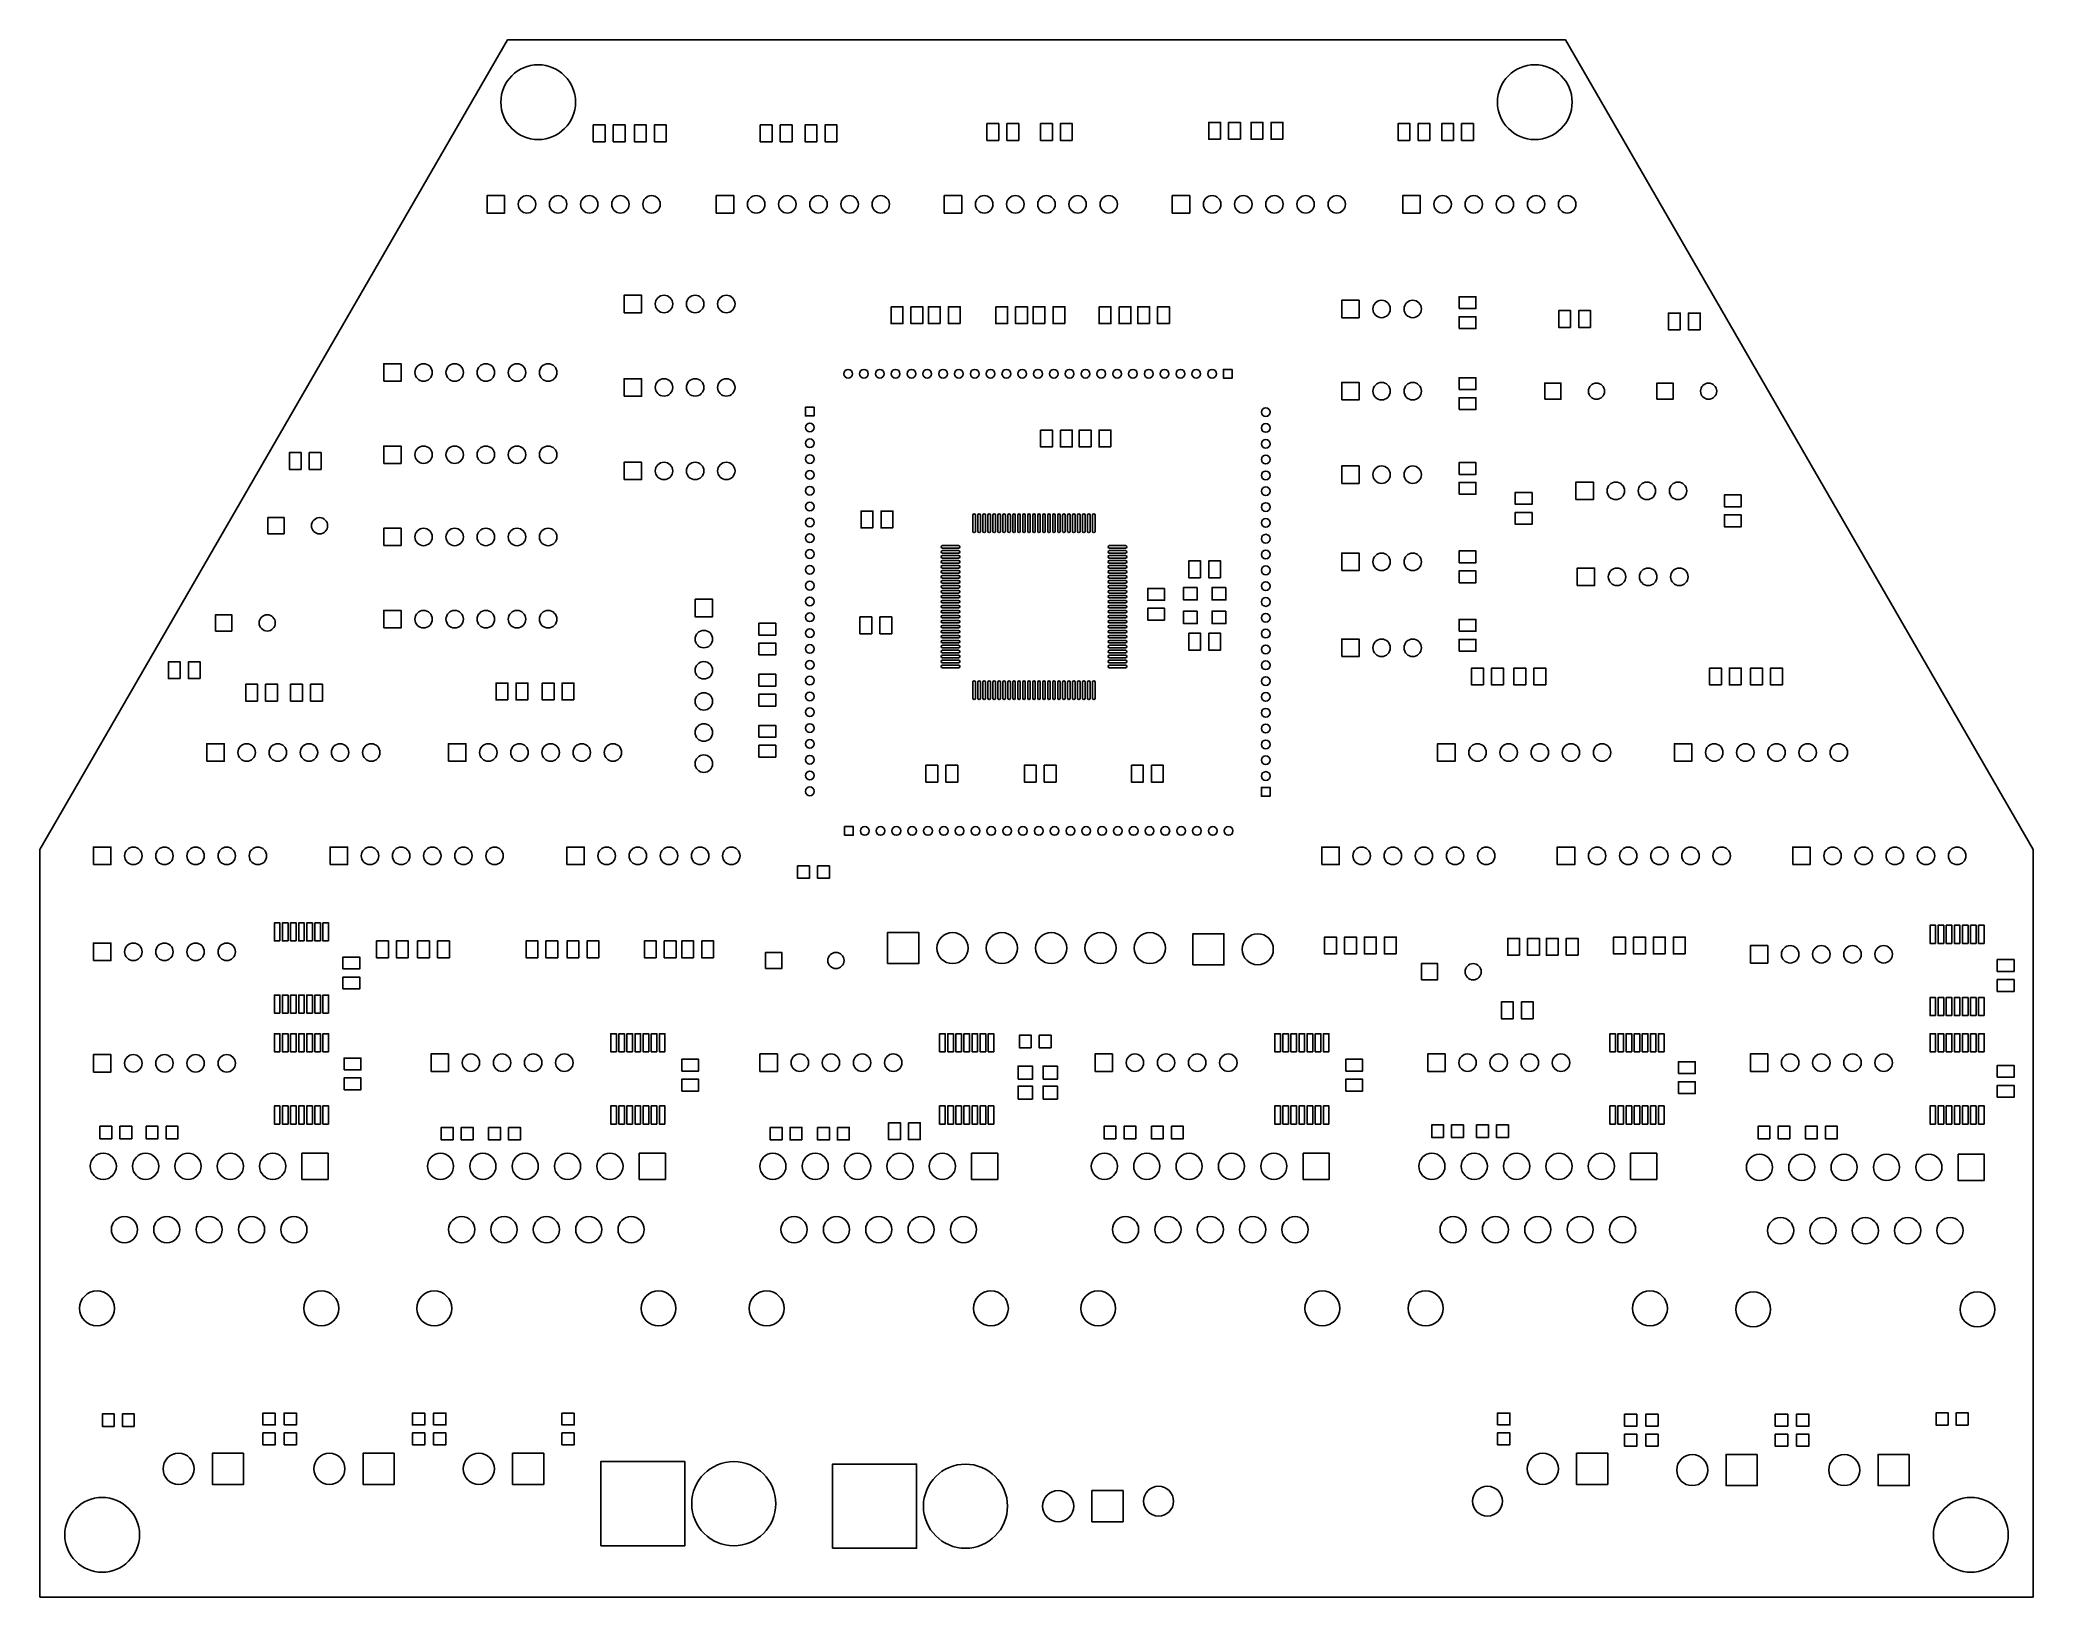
# Model space of a CAD drawing. Extents: x 0 to 160, y 0 to 125.
import ezdxf

# ---------------------------------------------------------------- set-up
doc = ezdxf.new("R2010")
doc.units = 0
doc.layers.add('OUTLINE', color=1, linetype='CONTINUOUS')
doc.layers.add('TOP', color=2, linetype='CONTINUOUS')

msp = doc.modelspace()

# ---------------------------------------------------------------- linework, layer by layer
at = {"layer": 'OUTLINE'}
msp.add_lwpolyline([(0, 0), (160, 0), (160, 60), (122.47, 125), (37.53, 125), (0, 60)], close=True, dxfattribs=at)
at = {"layer": 'TOP'}
for points in [[(45.375, 116.825), (44.425, 116.825), (44.425, 118.175), (45.375, 118.175)], [(46.975, 116.825), (46.025, 116.825), (46.025, 118.175), (46.975, 118.175)], [(48.675, 116.825), (47.725, 116.825), (47.725, 118.175), (48.675, 118.175)], [(50.275, 116.825), (49.325, 116.825), (49.325, 118.175), (50.275, 118.175)], [(58.775, 116.825), (57.825, 116.825), (57.825, 118.175), (58.775, 118.175)], [(60.375, 116.825), (59.425, 116.825), (59.425, 118.175), (60.375, 118.175)], [(62.375, 116.825), (61.425, 116.825), (61.425, 118.175), (62.375, 118.175)], [(63.975, 116.825), (63.025, 116.825), (63.025, 118.175), (63.975, 118.175)], [(76.975, 116.925), (76.025, 116.925), (76.025, 118.275), (76.975, 118.275)], [(78.575, 116.925), (77.625, 116.925), (77.625, 118.275), (78.575, 118.275)], [(81.275, 116.925), (80.325, 116.925), (80.325, 118.275), (81.275, 118.275)], [(82.875, 116.925), (81.925, 116.925), (81.925, 118.275), (82.875, 118.275)], [(94.775, 117.025), (93.825, 117.025), (93.825, 118.375), (94.775, 118.375)], [(96.375, 117.025), (95.425, 117.025), (95.425, 118.375), (96.375, 118.375)], [(98.175, 117.025), (97.225, 117.025), (97.225, 118.375), (98.175, 118.375)], [(99.775, 117.025), (98.825, 117.025), (98.825, 118.375), (99.775, 118.375)], [(109.975, 116.925), (109.025, 116.925), (109.025, 118.275), (109.975, 118.275)], [(111.575, 116.925), (110.625, 116.925), (110.625, 118.275), (111.575, 118.275)], [(113.475, 116.925), (112.525, 116.925), (112.525, 118.275), (113.475, 118.275)], [(115.075, 116.925), (114.125, 116.925), (114.125, 118.275), (115.075, 118.275)], [(35.9, 111.1), (35.9, 112.5), (37.3, 112.5), (37.3, 111.1)], [(54.3, 111.1), (54.3, 112.5), (55.7, 112.5), (55.7, 111.1)], [(72.6, 111.1), (72.6, 112.5), (74, 112.5), (74, 111.1)], [(90.9, 111.1), (90.9, 112.5), (92.3, 112.5), (92.3, 111.1)], [(109.4, 111.1), (109.4, 112.5), (110.8, 112.5), (110.8, 111.1)], [(46.9, 103.1), (46.9, 104.5), (48.3, 104.5), (48.3, 103.1)], [(104.5, 102.7), (104.5, 104.1), (105.9, 104.1), (105.9, 102.7)], [(113.925, 103.425), (113.925, 104.375), (115.275, 104.375), (115.275, 103.425)], [(68.325, 103.575), (69.275, 103.575), (69.275, 102.225), (68.325, 102.225)], [(69.925, 103.575), (70.875, 103.575), (70.875, 102.225), (69.925, 102.225)], [(72.275, 102.225), (71.325, 102.225), (71.325, 103.575), (72.275, 103.575)], [(73.875, 102.225), (72.925, 102.225), (72.925, 103.575), (73.875, 103.575)], [(76.725, 103.575), (77.675, 103.575), (77.675, 102.225), (76.725, 102.225)], [(78.325, 103.575), (79.275, 103.575), (79.275, 102.225), (78.325, 102.225)], [(80.675, 102.225), (79.725, 102.225), (79.725, 103.575), (80.675, 103.575)], [(82.275, 102.225), (81.325, 102.225), (81.325, 103.575), (82.275, 103.575)], [(85.025, 103.575), (85.975, 103.575), (85.975, 102.225), (85.025, 102.225)], [(86.625, 103.575), (87.575, 103.575), (87.575, 102.225), (86.625, 102.225)], [(89.075, 102.225), (88.125, 102.225), (88.125, 103.575), (89.075, 103.575)], [(90.675, 102.225), (89.725, 102.225), (89.725, 103.575), (90.675, 103.575)], [(113.925, 101.825), (113.925, 102.775), (115.275, 102.775), (115.275, 101.825)], [(122.875, 101.925), (121.925, 101.925), (121.925, 103.275), (122.875, 103.275)], [(124.475, 101.925), (123.525, 101.925), (123.525, 103.275), (124.475, 103.275)], [(131.675, 101.725), (130.725, 101.725), (130.725, 103.075), (131.675, 103.075)], [(133.275, 101.725), (132.325, 101.725), (132.325, 103.075), (133.275, 103.075)], [(27.6, 97.6), (27.6, 99), (29, 99), (29, 97.6)], [(46.9, 96.4), (46.9, 97.8), (48.3, 97.8), (48.3, 96.4)], [(95.71, 98.55), (95.71, 97.85), (95.01, 97.85), (95.01, 98.55)], [(113.925, 96.925), (113.925, 97.875), (115.275, 97.875), (115.275, 96.925)], [(104.5, 96.1), (104.5, 97.5), (105.9, 97.5), (105.9, 96.1)], [(113.925, 95.325), (113.925, 96.275), (115.275, 96.275), (115.275, 95.325)], [(120.8, 96.15), (120.8, 97.45), (122.1, 97.45), (122.1, 96.15)], [(129.8, 96.15), (129.8, 97.45), (131.1, 97.45), (131.1, 96.15)], [(61.45, 95.51), (62.15, 95.51), (62.15, 94.81), (61.45, 94.81)], [(80.325, 93.675), (81.275, 93.675), (81.275, 92.325), (80.325, 92.325)], [(81.925, 93.675), (82.875, 93.675), (82.875, 92.325), (81.925, 92.325)], [(84.375, 92.325), (83.425, 92.325), (83.425, 93.675), (84.375, 93.675)], [(85.975, 92.325), (85.025, 92.325), (85.025, 93.675), (85.975, 93.675)], [(20.975, 90.525), (20.025, 90.525), (20.025, 91.875), (20.975, 91.875)], [(22.575, 90.525), (21.625, 90.525), (21.625, 91.875), (22.575, 91.875)], [(27.6, 91), (27.6, 92.4), (29, 92.4), (29, 91)], [(46.9, 89.7), (46.9, 91.1), (48.3, 91.1), (48.3, 89.7)], [(104.5, 89.4), (104.5, 90.8), (105.9, 90.8), (105.9, 89.4)], [(113.925, 90.125), (113.925, 91.075), (115.275, 91.075), (115.275, 90.125)], [(113.925, 88.525), (113.925, 89.475), (115.275, 89.475), (115.275, 88.525)], [(119.775, 88.675), (119.775, 87.725), (118.425, 87.725), (118.425, 88.675)], [(123.3, 88.1), (123.3, 89.5), (124.7, 89.5), (124.7, 88.1)], [(136.575, 88.475), (136.575, 87.525), (135.225, 87.525), (135.225, 88.475)], [(18.3, 85.35), (18.3, 86.65), (19.6, 86.65), (19.6, 85.35)], [(66.875, 85.825), (65.925, 85.825), (65.925, 87.175), (66.875, 87.175)], [(68.475, 85.825), (67.525, 85.825), (67.525, 87.175), (68.475, 87.175)], [(119.775, 87.075), (119.775, 86.125), (118.425, 86.125), (118.425, 87.075)], [(136.575, 86.875), (136.575, 85.925), (135.225, 85.925), (135.225, 86.875)], [(27.6, 84.4), (27.6, 85.8), (29, 85.8), (29, 84.4)], [(104.5, 82.4), (104.5, 83.8), (105.9, 83.8), (105.9, 82.4)], [(113.925, 83.025), (113.925, 83.975), (115.275, 83.975), (115.275, 83.025)], [(93.175, 81.825), (92.225, 81.825), (92.225, 83.175), (93.175, 83.175)], [(94.775, 81.825), (93.825, 81.825), (93.825, 83.175), (94.775, 83.175)], [(113.925, 81.425), (113.925, 82.375), (115.275, 82.375), (115.275, 81.425)], [(123.4, 81.2), (123.4, 82.6), (124.8, 82.6), (124.8, 81.2)], [(52.6, 80.1), (54, 80.1), (54, 78.7), (52.6, 78.7)], [(90.275, 80.975), (90.275, 80.025), (88.925, 80.025), (88.925, 80.975)], [(92.9, 81.05), (92.9, 80.05), (91.8, 80.05), (91.8, 81.05)], [(95.2, 81.05), (95.2, 80.05), (94.1, 80.05), (94.1, 81.05)], [(14.1, 77.55), (14.1, 78.85), (15.4, 78.85), (15.4, 77.55)], [(27.6, 77.8), (27.6, 79.2), (29, 79.2), (29, 77.8)], [(66.775, 77.325), (65.825, 77.325), (65.825, 78.675), (66.775, 78.675)], [(68.375, 77.325), (67.425, 77.325), (67.425, 78.675), (68.375, 78.675)], [(90.275, 79.375), (90.275, 78.425), (88.925, 78.425), (88.925, 79.375)], [(92.9, 79.15), (92.9, 78.15), (91.8, 78.15), (91.8, 79.15)], [(95.2, 79.15), (95.2, 78.15), (94.1, 78.15), (94.1, 79.15)], [(113.925, 77.525), (113.925, 78.475), (115.275, 78.475), (115.275, 77.525)], [(57.725, 77.225), (57.725, 78.175), (59.075, 78.175), (59.075, 77.225)], [(92.225, 77.375), (93.175, 77.375), (93.175, 76.025), (92.225, 76.025)], [(93.825, 77.375), (94.775, 77.375), (94.775, 76.025), (93.825, 76.025)], [(104.5, 75.5), (104.5, 76.9), (105.9, 76.9), (105.9, 75.5)], [(113.925, 75.925), (113.925, 76.875), (115.275, 76.875), (115.275, 75.925)], [(57.725, 75.625), (57.725, 76.575), (59.075, 76.575), (59.075, 75.625)], [(11.275, 73.725), (10.325, 73.725), (10.325, 75.075), (11.275, 75.075)], [(12.875, 73.725), (11.925, 73.725), (11.925, 75.075), (12.875, 75.075)], [(59.075, 74.075), (59.075, 73.125), (57.725, 73.125), (57.725, 74.075)], [(115.875, 73.225), (114.925, 73.225), (114.925, 74.575), (115.875, 74.575)], [(117.475, 73.225), (116.525, 73.225), (116.525, 74.575), (117.475, 74.575)], [(119.275, 73.225), (118.325, 73.225), (118.325, 74.575), (119.275, 74.575)], [(120.875, 73.225), (119.925, 73.225), (119.925, 74.575), (120.875, 74.575)], [(134.975, 73.225), (134.025, 73.225), (134.025, 74.575), (134.975, 74.575)], [(136.575, 73.225), (135.625, 73.225), (135.625, 74.575), (136.575, 74.575)], [(138.275, 73.225), (137.325, 73.225), (137.325, 74.575), (138.275, 74.575)], [(139.875, 73.225), (138.925, 73.225), (138.925, 74.575), (139.875, 74.575)], [(17.475, 71.925), (16.525, 71.925), (16.525, 73.275), (17.475, 73.275)], [(19.075, 71.925), (18.125, 71.925), (18.125, 73.275), (19.075, 73.275)], [(21.075, 71.925), (20.125, 71.925), (20.125, 73.275), (21.075, 73.275)], [(22.675, 71.925), (21.725, 71.925), (21.725, 73.275), (22.675, 73.275)], [(37.575, 72.025), (36.625, 72.025), (36.625, 73.375), (37.575, 73.375)], [(39.175, 72.025), (38.225, 72.025), (38.225, 73.375), (39.175, 73.375)], [(41.275, 72.025), (40.325, 72.025), (40.325, 73.375), (41.275, 73.375)], [(42.875, 72.025), (41.925, 72.025), (41.925, 73.375), (42.875, 73.375)], [(59.075, 72.475), (59.075, 71.525), (57.725, 71.525), (57.725, 72.475)], [(57.725, 69.025), (57.725, 69.975), (59.075, 69.975), (59.075, 69.025)], [(13.4, 67.1), (13.4, 68.5), (14.8, 68.5), (14.8, 67.1)], [(32.8, 67.1), (32.8, 68.5), (34.2, 68.5), (34.2, 67.1)], [(57.725, 67.425), (57.725, 68.375), (59.075, 68.375), (59.075, 67.425)], [(112.2, 67.1), (112.2, 68.5), (113.6, 68.5), (113.6, 67.1)], [(131.2, 67.1), (131.2, 68.5), (132.6, 68.5), (132.6, 67.1)], [(72.075, 65.425), (71.125, 65.425), (71.125, 66.775), (72.075, 66.775)], [(73.675, 65.425), (72.725, 65.425), (72.725, 66.775), (73.675, 66.775)], [(79.975, 65.425), (79.025, 65.425), (79.025, 66.775), (79.975, 66.775)], [(81.575, 65.425), (80.625, 65.425), (80.625, 66.775), (81.575, 66.775)], [(87.625, 66.775), (88.575, 66.775), (88.575, 65.425), (87.625, 65.425)], [(89.225, 66.775), (90.175, 66.775), (90.175, 65.425), (89.225, 65.425)], [(98.75, 64.29), (98.05, 64.29), (98.05, 64.99), (98.75, 64.99)], [(64.59, 61.15), (64.59, 61.85), (65.29, 61.85), (65.29, 61.15)], [(4.3, 58.8), (4.3, 60.2), (5.7, 60.2), (5.7, 58.8)], [(23.3, 58.8), (23.3, 60.2), (24.7, 60.2), (24.7, 58.8)], [(42.3, 58.8), (42.3, 60.2), (43.7, 60.2), (43.7, 58.8)], [(102.9, 58.8), (102.9, 60.2), (104.3, 60.2), (104.3, 58.8)], [(121.8, 58.8), (121.8, 60.2), (123.2, 60.2), (123.2, 58.8)], [(140.7, 58.8), (140.7, 60.2), (142.1, 60.2), (142.1, 58.8)], [(60.825, 58.7), (61.775, 58.7), (61.775, 57.7), (60.825, 57.7)], [(62.425, 58.7), (63.375, 58.7), (63.375, 57.7), (62.425, 57.7)], [(19.275, 52.675), (18.825, 52.675), (18.825, 54.125), (19.275, 54.125)], [(19.925, 52.675), (19.475, 52.675), (19.475, 54.125), (19.925, 54.125)], [(20.575, 52.675), (20.125, 52.675), (20.125, 54.125), (20.575, 54.125)], [(21.225, 52.675), (20.775, 52.675), (20.775, 54.125), (21.225, 54.125)], [(21.875, 52.675), (21.425, 52.675), (21.425, 54.125), (21.875, 54.125)], [(22.525, 52.675), (22.075, 52.675), (22.075, 54.125), (22.525, 54.125)], [(23.175, 52.675), (22.725, 52.675), (22.725, 54.125), (23.175, 54.125)], [(68.05, 50.85), (68.05, 53.35), (70.55, 53.35), (70.55, 50.85)], [(92.55, 50.75), (92.55, 53.25), (95.05, 53.25), (95.05, 50.75)], [(104.075, 51.625), (103.125, 51.625), (103.125, 52.975), (104.075, 52.975)], [(105.675, 51.625), (104.725, 51.625), (104.725, 52.975), (105.675, 52.975)], [(107.275, 51.625), (106.325, 51.625), (106.325, 52.975), (107.275, 52.975)], [(108.875, 51.625), (107.925, 51.625), (107.925, 52.975), (108.875, 52.975)], [(118.775, 51.525), (117.825, 51.525), (117.825, 52.875), (118.775, 52.875)], [(120.375, 51.525), (119.425, 51.525), (119.425, 52.875), (120.375, 52.875)], [(121.875, 51.525), (120.925, 51.525), (120.925, 52.875), (121.875, 52.875)], [(123.475, 51.525), (122.525, 51.525), (122.525, 52.875), (123.475, 52.875)], [(127.275, 51.625), (126.325, 51.625), (126.325, 52.975), (127.275, 52.975)], [(128.875, 51.625), (127.925, 51.625), (127.925, 52.975), (128.875, 52.975)], [(130.475, 51.625), (129.525, 51.625), (129.525, 52.975), (130.475, 52.975)], [(132.075, 51.625), (131.125, 51.625), (131.125, 52.975), (132.075, 52.975)], [(152.175, 52.475), (151.725, 52.475), (151.725, 53.925), (152.175, 53.925)], [(152.825, 52.475), (152.375, 52.475), (152.375, 53.925), (152.825, 53.925)], [(153.475, 52.475), (153.025, 52.475), (153.025, 53.925), (153.475, 53.925)], [(154.125, 52.475), (153.675, 52.475), (153.675, 53.925), (154.125, 53.925)], [(154.775, 52.475), (154.325, 52.475), (154.325, 53.925), (154.775, 53.925)], [(155.425, 52.475), (154.975, 52.475), (154.975, 53.925), (155.425, 53.925)], [(156.075, 52.475), (155.625, 52.475), (155.625, 53.925), (156.075, 53.925)], [(4.3, 51.1), (4.3, 52.5), (5.7, 52.5), (5.7, 51.1)], [(24.325, 50.425), (24.325, 51.375), (25.675, 51.375), (25.675, 50.425)], [(27.975, 51.325), (27.025, 51.325), (27.025, 52.675), (27.975, 52.675)], [(29.575, 51.325), (28.625, 51.325), (28.625, 52.675), (29.575, 52.675)], [(31.275, 51.325), (30.325, 51.325), (30.325, 52.675), (31.275, 52.675)], [(32.875, 51.325), (31.925, 51.325), (31.925, 52.675), (32.875, 52.675)], [(39.975, 51.325), (39.025, 51.325), (39.025, 52.675), (39.975, 52.675)], [(41.575, 51.325), (40.625, 51.325), (40.625, 52.675), (41.575, 52.675)], [(43.275, 51.325), (42.325, 51.325), (42.325, 52.675), (43.275, 52.675)], [(44.875, 51.325), (43.925, 51.325), (43.925, 52.675), (44.875, 52.675)], [(49.475, 51.325), (48.525, 51.325), (48.525, 52.675), (49.475, 52.675)], [(51.075, 51.325), (50.125, 51.325), (50.125, 52.675), (51.075, 52.675)], [(52.475, 51.325), (51.525, 51.325), (51.525, 52.675), (52.475, 52.675)], [(54.075, 51.325), (53.125, 51.325), (53.125, 52.675), (54.075, 52.675)], [(58.25, 50.45), (58.25, 51.75), (59.55, 51.75), (59.55, 50.45)], [(137.3, 50.9), (137.3, 52.3), (138.7, 52.3), (138.7, 50.9)], [(24.325, 48.825), (24.325, 49.775), (25.675, 49.775), (25.675, 48.825)], [(110.9, 49.55), (110.9, 50.85), (112.2, 50.85), (112.2, 49.55)], [(157.125, 50.225), (157.125, 51.175), (158.475, 51.175), (158.475, 50.225)], [(19.275, 46.875), (18.825, 46.875), (18.825, 48.325), (19.275, 48.325)], [(19.925, 46.875), (19.475, 46.875), (19.475, 48.325), (19.925, 48.325)], [(20.575, 46.875), (20.125, 46.875), (20.125, 48.325), (20.575, 48.325)], [(21.225, 46.875), (20.775, 46.875), (20.775, 48.325), (21.225, 48.325)], [(21.875, 46.875), (21.425, 46.875), (21.425, 48.325), (21.875, 48.325)], [(22.525, 46.875), (22.075, 46.875), (22.075, 48.325), (22.525, 48.325)], [(23.175, 46.875), (22.725, 46.875), (22.725, 48.325), (23.175, 48.325)], [(152.175, 46.675), (151.725, 46.675), (151.725, 48.125), (152.175, 48.125)], [(152.825, 46.675), (152.375, 46.675), (152.375, 48.125), (152.825, 48.125)], [(153.475, 46.675), (153.025, 46.675), (153.025, 48.125), (153.475, 48.125)], [(154.125, 46.675), (153.675, 46.675), (153.675, 48.125), (154.125, 48.125)], [(154.775, 46.675), (154.325, 46.675), (154.325, 48.125), (154.775, 48.125)], [(155.425, 46.675), (154.975, 46.675), (154.975, 48.125), (155.425, 48.125)], [(156.075, 46.675), (155.625, 46.675), (155.625, 48.125), (156.075, 48.125)], [(157.125, 48.625), (157.125, 49.575), (158.475, 49.575), (158.475, 48.625)], [(118.275, 46.425), (117.325, 46.425), (117.325, 47.775), (118.275, 47.775)], [(119.875, 46.425), (118.925, 46.425), (118.925, 47.775), (119.875, 47.775)], [(19.275, 43.775), (18.825, 43.775), (18.825, 45.225), (19.275, 45.225)], [(19.925, 43.775), (19.475, 43.775), (19.475, 45.225), (19.925, 45.225)], [(20.575, 43.775), (20.125, 43.775), (20.125, 45.225), (20.575, 45.225)], [(21.225, 43.775), (20.775, 43.775), (20.775, 45.225), (21.225, 45.225)], [(21.875, 43.775), (21.425, 43.775), (21.425, 45.225), (21.875, 45.225)], [(22.525, 43.775), (22.075, 43.775), (22.075, 45.225), (22.525, 45.225)], [(23.175, 43.775), (22.725, 43.775), (22.725, 45.225), (23.175, 45.225)], [(46.275, 43.775), (45.825, 43.775), (45.825, 45.225), (46.275, 45.225)], [(46.925, 43.775), (46.475, 43.775), (46.475, 45.225), (46.925, 45.225)], [(47.575, 43.775), (47.125, 43.775), (47.125, 45.225), (47.575, 45.225)], [(48.225, 43.775), (47.775, 43.775), (47.775, 45.225), (48.225, 45.225)], [(48.875, 43.775), (48.425, 43.775), (48.425, 45.225), (48.875, 45.225)], [(49.525, 43.775), (49.075, 43.775), (49.075, 45.225), (49.525, 45.225)], [(50.175, 43.775), (49.725, 43.775), (49.725, 45.225), (50.175, 45.225)], [(72.675, 43.775), (72.225, 43.775), (72.225, 45.225), (72.675, 45.225)], [(73.325, 43.775), (72.875, 43.775), (72.875, 45.225), (73.325, 45.225)], [(73.975, 43.775), (73.525, 43.775), (73.525, 45.225), (73.975, 45.225)], [(74.625, 43.775), (74.175, 43.775), (74.175, 45.225), (74.625, 45.225)], [(75.275, 43.775), (74.825, 43.775), (74.825, 45.225), (75.275, 45.225)], [(75.925, 43.775), (75.475, 43.775), (75.475, 45.225), (75.925, 45.225)], [(76.575, 43.775), (76.125, 43.775), (76.125, 45.225), (76.575, 45.225)], [(79.575, 44.1), (78.625, 44.1), (78.625, 45.1), (79.575, 45.1)], [(81.175, 44.1), (80.225, 44.1), (80.225, 45.1), (81.175, 45.1)], [(99.575, 43.775), (99.125, 43.775), (99.125, 45.225), (99.575, 45.225)], [(100.225, 43.775), (99.775, 43.775), (99.775, 45.225), (100.225, 45.225)], [(100.875, 43.775), (100.425, 43.775), (100.425, 45.225), (100.875, 45.225)], [(101.525, 43.775), (101.075, 43.775), (101.075, 45.225), (101.525, 45.225)], [(102.175, 43.775), (101.725, 43.775), (101.725, 45.225), (102.175, 45.225)], [(102.825, 43.775), (102.375, 43.775), (102.375, 45.225), (102.825, 45.225)], [(103.475, 43.775), (103.025, 43.775), (103.025, 45.225), (103.475, 45.225)], [(126.475, 43.775), (126.025, 43.775), (126.025, 45.225), (126.475, 45.225)], [(127.125, 43.775), (126.675, 43.775), (126.675, 45.225), (127.125, 45.225)], [(127.775, 43.775), (127.325, 43.775), (127.325, 45.225), (127.775, 45.225)], [(128.425, 43.775), (127.975, 43.775), (127.975, 45.225), (128.425, 45.225)], [(129.075, 43.775), (128.625, 43.775), (128.625, 45.225), (129.075, 45.225)], [(129.725, 43.775), (129.275, 43.775), (129.275, 45.225), (129.725, 45.225)], [(130.375, 43.775), (129.925, 43.775), (129.925, 45.225), (130.375, 45.225)], [(152.175, 43.775), (151.725, 43.775), (151.725, 45.225), (152.175, 45.225)], [(152.825, 43.775), (152.375, 43.775), (152.375, 45.225), (152.825, 45.225)], [(153.475, 43.775), (153.025, 43.775), (153.025, 45.225), (153.475, 45.225)], [(154.125, 43.775), (153.675, 43.775), (153.675, 45.225), (154.125, 45.225)], [(154.775, 43.775), (154.325, 43.775), (154.325, 45.225), (154.775, 45.225)], [(155.425, 43.775), (154.975, 43.775), (154.975, 45.225), (155.425, 45.225)], [(156.075, 43.775), (155.625, 43.775), (155.625, 45.225), (156.075, 45.225)], [(4.3, 42.15), (4.3, 43.55), (5.7, 43.55), (5.7, 42.15)], [(24.425, 42.325), (24.425, 43.275), (25.775, 43.275), (25.775, 42.325)], [(31.4, 42.2), (31.4, 43.6), (32.8, 43.6), (32.8, 42.2)], [(57.8, 42.2), (57.8, 43.6), (59.2, 43.6), (59.2, 42.2)], [(84.7, 42.2), (84.7, 43.6), (86.1, 43.6), (86.1, 42.2)], [(111.4, 42.2), (111.4, 43.6), (112.8, 43.6), (112.8, 42.2)], [(137.3, 42.2), (137.3, 43.6), (138.7, 43.6), (138.7, 42.2)], [(24.425, 40.725), (24.425, 41.675), (25.775, 41.675), (25.775, 40.725)], [(51.525, 42.225), (51.525, 43.175), (52.875, 43.175), (52.875, 42.225)], [(78.525, 41.575), (78.525, 42.625), (79.675, 42.625), (79.675, 41.575)], [(80.525, 41.575), (80.525, 42.625), (81.675, 42.625), (81.675, 41.575)], [(104.825, 42.225), (104.825, 43.175), (106.175, 43.175), (106.175, 42.225)], [(131.525, 42.025), (131.525, 42.975), (132.875, 42.975), (132.875, 42.025)], [(157.125, 41.725), (157.125, 42.675), (158.475, 42.675), (158.475, 41.725)], [(51.525, 40.625), (51.525, 41.575), (52.875, 41.575), (52.875, 40.625)], [(78.525, 39.975), (78.525, 41.025), (79.675, 41.025), (79.675, 39.975)], [(80.525, 39.975), (80.525, 41.025), (81.675, 41.025), (81.675, 39.975)], [(104.825, 40.625), (104.825, 41.575), (106.175, 41.575), (106.175, 40.625)], [(131.525, 40.425), (131.525, 41.375), (132.875, 41.375), (132.875, 40.425)], [(157.125, 40.125), (157.125, 41.075), (158.475, 41.075), (158.475, 40.125)], [(19.275, 37.975), (18.825, 37.975), (18.825, 39.425), (19.275, 39.425)], [(19.925, 37.975), (19.475, 37.975), (19.475, 39.425), (19.925, 39.425)], [(20.575, 37.975), (20.125, 37.975), (20.125, 39.425), (20.575, 39.425)], [(21.225, 37.975), (20.775, 37.975), (20.775, 39.425), (21.225, 39.425)], [(21.875, 37.975), (21.425, 37.975), (21.425, 39.425), (21.875, 39.425)], [(22.525, 37.975), (22.075, 37.975), (22.075, 39.425), (22.525, 39.425)], [(23.175, 37.975), (22.725, 37.975), (22.725, 39.425), (23.175, 39.425)], [(46.275, 37.975), (45.825, 37.975), (45.825, 39.425), (46.275, 39.425)], [(46.925, 37.975), (46.475, 37.975), (46.475, 39.425), (46.925, 39.425)], [(47.575, 37.975), (47.125, 37.975), (47.125, 39.425), (47.575, 39.425)], [(48.225, 37.975), (47.775, 37.975), (47.775, 39.425), (48.225, 39.425)], [(48.875, 37.975), (48.425, 37.975), (48.425, 39.425), (48.875, 39.425)], [(49.525, 37.975), (49.075, 37.975), (49.075, 39.425), (49.525, 39.425)], [(50.175, 37.975), (49.725, 37.975), (49.725, 39.425), (50.175, 39.425)], [(72.675, 37.975), (72.225, 37.975), (72.225, 39.425), (72.675, 39.425)], [(73.325, 37.975), (72.875, 37.975), (72.875, 39.425), (73.325, 39.425)], [(73.975, 37.975), (73.525, 37.975), (73.525, 39.425), (73.975, 39.425)], [(74.625, 37.975), (74.175, 37.975), (74.175, 39.425), (74.625, 39.425)], [(75.275, 37.975), (74.825, 37.975), (74.825, 39.425), (75.275, 39.425)], [(75.925, 37.975), (75.475, 37.975), (75.475, 39.425), (75.925, 39.425)], [(76.575, 37.975), (76.125, 37.975), (76.125, 39.425), (76.575, 39.425)], [(99.575, 37.975), (99.125, 37.975), (99.125, 39.425), (99.575, 39.425)], [(100.225, 37.975), (99.775, 37.975), (99.775, 39.425), (100.225, 39.425)], [(100.875, 37.975), (100.425, 37.975), (100.425, 39.425), (100.875, 39.425)], [(101.525, 37.975), (101.075, 37.975), (101.075, 39.425), (101.525, 39.425)], [(102.175, 37.975), (101.725, 37.975), (101.725, 39.425), (102.175, 39.425)], [(102.825, 37.975), (102.375, 37.975), (102.375, 39.425), (102.825, 39.425)], [(103.475, 37.975), (103.025, 37.975), (103.025, 39.425), (103.475, 39.425)], [(126.475, 37.975), (126.025, 37.975), (126.025, 39.425), (126.475, 39.425)], [(127.125, 37.975), (126.675, 37.975), (126.675, 39.425), (127.125, 39.425)], [(127.775, 37.975), (127.325, 37.975), (127.325, 39.425), (127.775, 39.425)], [(128.425, 37.975), (127.975, 37.975), (127.975, 39.425), (128.425, 39.425)], [(129.075, 37.975), (128.625, 37.975), (128.625, 39.425), (129.075, 39.425)], [(129.725, 37.975), (129.275, 37.975), (129.275, 39.425), (129.725, 39.425)], [(130.375, 37.975), (129.925, 37.975), (129.925, 39.425), (130.375, 39.425)], [(152.175, 37.975), (151.725, 37.975), (151.725, 39.425), (152.175, 39.425)], [(152.825, 37.975), (152.375, 37.975), (152.375, 39.425), (152.825, 39.425)], [(153.475, 37.975), (153.025, 37.975), (153.025, 39.425), (153.475, 39.425)], [(154.125, 37.975), (153.675, 37.975), (153.675, 39.425), (154.125, 39.425)], [(154.775, 37.975), (154.325, 37.975), (154.325, 39.425), (154.775, 39.425)], [(155.425, 37.975), (154.975, 37.975), (154.975, 39.425), (155.425, 39.425)], [(156.075, 37.975), (155.625, 37.975), (155.625, 39.425), (156.075, 39.425)], [(5.775, 36.8), (4.825, 36.8), (4.825, 37.8), (5.775, 37.8)], [(7.375, 36.8), (6.425, 36.8), (6.425, 37.8), (7.375, 37.8)], [(8.525, 37.8), (9.475, 37.8), (9.475, 36.8), (8.525, 36.8)], [(10.125, 37.8), (11.075, 37.8), (11.075, 36.8), (10.125, 36.8)], [(33.175, 36.7), (32.225, 36.7), (32.225, 37.7), (33.175, 37.7)], [(34.775, 36.7), (33.825, 36.7), (33.825, 37.7), (34.775, 37.7)], [(36.025, 37.7), (36.975, 37.7), (36.975, 36.7), (36.025, 36.7)], [(37.625, 37.7), (38.575, 37.7), (38.575, 36.7), (37.625, 36.7)], [(59.575, 36.7), (58.625, 36.7), (58.625, 37.7), (59.575, 37.7)], [(61.175, 36.7), (60.225, 36.7), (60.225, 37.7), (61.175, 37.7)], [(62.425, 37.7), (63.375, 37.7), (63.375, 36.7), (62.425, 36.7)], [(64.025, 37.7), (64.975, 37.7), (64.975, 36.7), (64.025, 36.7)], [(68.125, 38.075), (69.075, 38.075), (69.075, 36.725), (68.125, 36.725)], [(69.725, 38.075), (70.675, 38.075), (70.675, 36.725), (69.725, 36.725)], [(86.375, 36.8), (85.425, 36.8), (85.425, 37.8), (86.375, 37.8)], [(87.975, 36.8), (87.025, 36.8), (87.025, 37.8), (87.975, 37.8)], [(89.225, 37.8), (90.175, 37.8), (90.175, 36.8), (89.225, 36.8)], [(90.825, 37.8), (91.775, 37.8), (91.775, 36.8), (90.825, 36.8)], [(112.675, 36.9), (111.725, 36.9), (111.725, 37.9), (112.675, 37.9)], [(114.275, 36.9), (113.325, 36.9), (113.325, 37.9), (114.275, 37.9)], [(115.325, 37.9), (116.275, 37.9), (116.275, 36.9), (115.325, 36.9)], [(116.925, 37.9), (117.875, 37.9), (117.875, 36.9), (116.925, 36.9)], [(138.875, 36.8), (137.925, 36.8), (137.925, 37.8), (138.875, 37.8)], [(140.475, 36.8), (139.525, 36.8), (139.525, 37.8), (140.475, 37.8)], [(141.725, 37.8), (142.675, 37.8), (142.675, 36.8), (141.725, 36.8)], [(143.325, 37.8), (144.275, 37.8), (144.275, 36.8), (143.325, 36.8)], [(21.04, 35.63), (23.14, 35.63), (23.14, 33.53), (21.04, 33.53)], [(48.11, 35.63), (50.21, 35.63), (50.21, 33.53), (48.11, 33.53)], [(74.79, 35.63), (76.89, 35.63), (76.89, 33.53), (74.79, 33.53)], [(101.4, 35.63), (103.5, 35.63), (103.5, 33.53), (101.4, 33.53)], [(127.69, 35.63), (129.79, 35.63), (129.79, 33.53), (127.69, 33.53)], [(153.98, 35.55), (156.08, 35.55), (156.08, 33.45), (153.98, 33.45)], [(5.975, 13.7), (5.025, 13.7), (5.025, 14.7), (5.975, 14.7)], [(7.575, 13.7), (6.625, 13.7), (6.625, 14.7), (7.575, 14.7)], [(18.9, 14.775), (18.9, 13.825), (17.9, 13.825), (17.9, 14.775)], [(19.6, 13.825), (19.6, 14.775), (20.6, 14.775), (20.6, 13.825)], [(30.9, 14.775), (30.9, 13.825), (29.9, 13.825), (29.9, 14.775)], [(31.6, 13.825), (31.6, 14.775), (32.6, 14.775), (32.6, 13.825)], [(42.9, 14.775), (42.9, 13.825), (41.9, 13.825), (41.9, 14.775)], [(117, 13.825), (117, 14.775), (118, 14.775), (118, 13.825)], [(128.2, 14.675), (128.2, 13.725), (127.2, 13.725), (127.2, 14.675)], [(128.9, 13.725), (128.9, 14.675), (129.9, 14.675), (129.9, 13.725)], [(140.3, 14.675), (140.3, 13.725), (139.3, 13.725), (139.3, 14.675)], [(141, 13.725), (141, 14.675), (142, 14.675), (142, 13.725)], [(153.175, 13.8), (152.225, 13.8), (152.225, 14.8), (153.175, 14.8)], [(154.775, 13.8), (153.825, 13.8), (153.825, 14.8), (154.775, 14.8)], [(18.9, 13.175), (18.9, 12.225), (17.9, 12.225), (17.9, 13.175)], [(19.6, 12.225), (19.6, 13.175), (20.6, 13.175), (20.6, 12.225)], [(30.9, 13.175), (30.9, 12.225), (29.9, 12.225), (29.9, 13.175)], [(31.6, 12.225), (31.6, 13.175), (32.6, 13.175), (32.6, 12.225)], [(42.9, 13.175), (42.9, 12.225), (41.9, 12.225), (41.9, 13.175)], [(117, 12.225), (117, 13.175), (118, 13.175), (118, 12.225)], [(128.2, 13.075), (128.2, 12.125), (127.2, 12.125), (127.2, 13.075)], [(128.9, 12.125), (128.9, 13.075), (129.9, 13.075), (129.9, 12.125)], [(140.3, 13.075), (140.3, 12.125), (139.3, 12.125), (139.3, 13.075)], [(141, 12.125), (141, 13.075), (142, 13.075), (142, 12.125)], [(16.35, 11.55), (16.35, 9.05), (13.85, 9.05), (13.85, 11.55)], [(28.45, 11.55), (28.45, 9.05), (25.95, 9.05), (25.95, 11.55)], [(40.45, 11.55), (40.45, 9.05), (37.95, 9.05), (37.95, 11.55)], [(125.85, 11.55), (125.85, 9.05), (123.35, 9.05), (123.35, 11.55)], [(137.85, 11.45), (137.85, 8.95), (135.35, 8.95), (135.35, 11.45)], [(150.05, 11.45), (150.05, 8.95), (147.55, 8.95), (147.55, 11.45)], [(45.025, 4.125), (45.025, 10.875), (51.775, 10.875), (51.775, 4.125)], [(63.625, 3.925), (63.625, 10.675), (70.375, 10.675), (70.375, 3.925)], [(86.95, 8.55), (86.95, 6.05), (84.45, 6.05), (84.45, 8.55)]]:
    msp.add_lwpolyline(points, close=True, dxfattribs=at)
for points in [[(75.1, 86.85), (75.1, 85.55, -1), (74.9, 85.55), (74.9, 86.85, -1)], [(75.5, 86.85), (75.5, 85.55, -1), (75.3, 85.55), (75.3, 86.85, -1)], [(75.9, 86.85), (75.9, 85.55, -1), (75.7, 85.55), (75.7, 86.85, -1)], [(76.3, 86.85), (76.3, 85.55, -1), (76.1, 85.55), (76.1, 86.85, -1)], [(76.7, 86.85), (76.7, 85.55, -1), (76.5, 85.55), (76.5, 86.85, -1)], [(77.1, 86.85), (77.1, 85.55, -1), (76.9, 85.55), (76.9, 86.85, -1)], [(77.5, 86.85), (77.5, 85.55, -1), (77.3, 85.55), (77.3, 86.85, -1)], [(77.9, 86.85), (77.9, 85.55, -1), (77.7, 85.55), (77.7, 86.85, -1)], [(78.3, 86.85), (78.3, 85.55, -1), (78.1, 85.55), (78.1, 86.85, -1)], [(78.7, 86.85), (78.7, 85.55, -1), (78.5, 85.55), (78.5, 86.85, -1)], [(79.1, 86.85), (79.1, 85.55, -1), (78.9, 85.55), (78.9, 86.85, -1)], [(79.5, 86.85), (79.5, 85.55, -1), (79.3, 85.55), (79.3, 86.85, -1)], [(79.9, 86.85), (79.9, 85.55, -1), (79.7, 85.55), (79.7, 86.85, -1)], [(80.3, 86.85), (80.3, 85.55, -1), (80.1, 85.55), (80.1, 86.85, -1)], [(80.7, 86.85), (80.7, 85.55, -1), (80.5, 85.55), (80.5, 86.85, -1)], [(81.1, 86.85), (81.1, 85.55, -1), (80.9, 85.55), (80.9, 86.85, -1)], [(81.5, 86.85), (81.5, 85.55, -1), (81.3, 85.55), (81.3, 86.85, -1)], [(81.9, 86.85), (81.9, 85.55, -1), (81.7, 85.55), (81.7, 86.85, -1)], [(82.3, 86.85), (82.3, 85.55, -1), (82.1, 85.55), (82.1, 86.85, -1)], [(82.7, 86.85), (82.7, 85.55, -1), (82.5, 85.55), (82.5, 86.85, -1)], [(83.1, 86.85), (83.1, 85.55, -1), (82.9, 85.55), (82.9, 86.85, -1)], [(83.5, 86.85), (83.5, 85.55, -1), (83.3, 85.55), (83.3, 86.85, -1)], [(83.9, 86.85), (83.9, 85.55, -1), (83.7, 85.55), (83.7, 86.85, -1)], [(84.3, 86.85), (84.3, 85.55, -1), (84.1, 85.55), (84.1, 86.85, -1)], [(84.7, 86.85), (84.7, 85.55, -1), (84.5, 85.55), (84.5, 86.85, -1)], [(73.75, 84.2), (72.45, 84.2, -1), (72.45, 84.4), (73.75, 84.4, -1)], [(73.75, 83.8), (72.45, 83.8, -1), (72.45, 84), (73.75, 84, -1)], [(73.75, 83.4), (72.45, 83.4, -1), (72.45, 83.6), (73.75, 83.6, -1)], [(73.75, 83), (72.45, 83, -1), (72.45, 83.2), (73.75, 83.2, -1)], [(87.15, 84.2), (85.85, 84.2, -1), (85.85, 84.4), (87.15, 84.4, -1)], [(87.15, 83.8), (85.85, 83.8, -1), (85.85, 84), (87.15, 84, -1)], [(87.15, 83.4), (85.85, 83.4, -1), (85.85, 83.6), (87.15, 83.6, -1)], [(87.15, 83), (85.85, 83, -1), (85.85, 83.2), (87.15, 83.2, -1)], [(73.75, 82.6), (72.45, 82.6, -1), (72.45, 82.8), (73.75, 82.8, -1)], [(73.75, 82.2), (72.45, 82.2, -1), (72.45, 82.4), (73.75, 82.4, -1)], [(73.75, 81.8), (72.45, 81.8, -1), (72.45, 82), (73.75, 82, -1)], [(87.15, 82.6), (85.85, 82.6, -1), (85.85, 82.8), (87.15, 82.8, -1)], [(87.15, 82.2), (85.85, 82.2, -1), (85.85, 82.4), (87.15, 82.4, -1)], [(87.15, 81.8), (85.85, 81.8, -1), (85.85, 82), (87.15, 82, -1)], [(73.75, 81.4), (72.45, 81.4, -1), (72.45, 81.6), (73.75, 81.6, -1)], [(73.75, 81), (72.45, 81, -1), (72.45, 81.2), (73.75, 81.2, -1)], [(73.75, 80.6), (72.45, 80.6, -1), (72.45, 80.8), (73.75, 80.8, -1)], [(73.75, 80.2), (72.45, 80.2, -1), (72.45, 80.4), (73.75, 80.4, -1)], [(73.75, 79.8), (72.45, 79.8, -1), (72.45, 80), (73.75, 80, -1)], [(87.15, 81.4), (85.85, 81.4, -1), (85.85, 81.6), (87.15, 81.6, -1)], [(87.15, 81), (85.85, 81, -1), (85.85, 81.2), (87.15, 81.2, -1)], [(87.15, 80.6), (85.85, 80.6, -1), (85.85, 80.8), (87.15, 80.8, -1)], [(87.15, 80.2), (85.85, 80.2, -1), (85.85, 80.4), (87.15, 80.4, -1)], [(87.15, 79.8), (85.85, 79.8, -1), (85.85, 80), (87.15, 80, -1)], [(73.75, 79.4), (72.45, 79.4, -1), (72.45, 79.6), (73.75, 79.6, -1)], [(73.75, 79), (72.45, 79, -1), (72.45, 79.2), (73.75, 79.2, -1)], [(73.75, 78.6), (72.45, 78.6, -1), (72.45, 78.8), (73.75, 78.8, -1)], [(73.75, 78.2), (72.45, 78.2, -1), (72.45, 78.4), (73.75, 78.4, -1)], [(87.15, 79.4), (85.85, 79.4, -1), (85.85, 79.6), (87.15, 79.6, -1)], [(87.15, 79), (85.85, 79, -1), (85.85, 79.2), (87.15, 79.2, -1)], [(87.15, 78.6), (85.85, 78.6, -1), (85.85, 78.8), (87.15, 78.8, -1)], [(87.15, 78.2), (85.85, 78.2, -1), (85.85, 78.4), (87.15, 78.4, -1)], [(73.75, 77.8), (72.45, 77.8, -1), (72.45, 78), (73.75, 78, -1)], [(73.75, 77.4), (72.45, 77.4, -1), (72.45, 77.6), (73.75, 77.6, -1)], [(73.75, 77), (72.45, 77, -1), (72.45, 77.2), (73.75, 77.2, -1)], [(87.15, 77.8), (85.85, 77.8, -1), (85.85, 78), (87.15, 78, -1)], [(87.15, 77.4), (85.85, 77.4, -1), (85.85, 77.6), (87.15, 77.6, -1)], [(87.15, 77), (85.85, 77, -1), (85.85, 77.2), (87.15, 77.2, -1)], [(73.75, 76.6), (72.45, 76.6, -1), (72.45, 76.8), (73.75, 76.8, -1)], [(73.75, 76.2), (72.45, 76.2, -1), (72.45, 76.4), (73.75, 76.4, -1)], [(73.75, 75.8), (72.45, 75.8, -1), (72.45, 76), (73.75, 76, -1)], [(73.75, 75.4), (72.45, 75.4, -1), (72.45, 75.6), (73.75, 75.6, -1)], [(73.75, 75), (72.45, 75, -1), (72.45, 75.2), (73.75, 75.2, -1)], [(87.15, 76.6), (85.85, 76.6, -1), (85.85, 76.8), (87.15, 76.8, -1)], [(87.15, 76.2), (85.85, 76.2, -1), (85.85, 76.4), (87.15, 76.4, -1)], [(87.15, 75.8), (85.85, 75.8, -1), (85.85, 76), (87.15, 76, -1)], [(87.15, 75.4), (85.85, 75.4, -1), (85.85, 75.6), (87.15, 75.6, -1)], [(87.15, 75), (85.85, 75, -1), (85.85, 75.2), (87.15, 75.2, -1)], [(73.75, 74.6), (72.45, 74.6, -1), (72.45, 74.8), (73.75, 74.8, -1)], [(87.15, 74.6), (85.85, 74.6, -1), (85.85, 74.8), (87.15, 74.8, -1)], [(75.1, 73.45), (75.1, 72.15, -1), (74.9, 72.15), (74.9, 73.45, -1)], [(75.5, 73.45), (75.5, 72.15, -1), (75.3, 72.15), (75.3, 73.45, -1)], [(75.9, 73.45), (75.9, 72.15, -1), (75.7, 72.15), (75.7, 73.45, -1)], [(76.3, 73.45), (76.3, 72.15, -1), (76.1, 72.15), (76.1, 73.45, -1)], [(76.7, 73.45), (76.7, 72.15, -1), (76.5, 72.15), (76.5, 73.45, -1)], [(77.1, 73.45), (77.1, 72.15, -1), (76.9, 72.15), (76.9, 73.45, -1)], [(77.5, 73.45), (77.5, 72.15, -1), (77.3, 72.15), (77.3, 73.45, -1)], [(77.9, 73.45), (77.9, 72.15, -1), (77.7, 72.15), (77.7, 73.45, -1)], [(78.3, 73.45), (78.3, 72.15, -1), (78.1, 72.15), (78.1, 73.45, -1)], [(78.7, 73.45), (78.7, 72.15, -1), (78.5, 72.15), (78.5, 73.45, -1)], [(79.1, 73.45), (79.1, 72.15, -1), (78.9, 72.15), (78.9, 73.45, -1)], [(79.5, 73.45), (79.5, 72.15, -1), (79.3, 72.15), (79.3, 73.45, -1)], [(79.9, 73.45), (79.9, 72.15, -1), (79.7, 72.15), (79.7, 73.45, -1)], [(80.3, 73.45), (80.3, 72.15, -1), (80.1, 72.15), (80.1, 73.45, -1)], [(80.7, 73.45), (80.7, 72.15, -1), (80.5, 72.15), (80.5, 73.45, -1)], [(81.1, 73.45), (81.1, 72.15, -1), (80.9, 72.15), (80.9, 73.45, -1)], [(81.5, 73.45), (81.5, 72.15, -1), (81.3, 72.15), (81.3, 73.45, -1)], [(81.9, 73.45), (81.9, 72.15, -1), (81.7, 72.15), (81.7, 73.45, -1)], [(82.3, 73.45), (82.3, 72.15, -1), (82.1, 72.15), (82.1, 73.45, -1)], [(82.7, 73.45), (82.7, 72.15, -1), (82.5, 72.15), (82.5, 73.45, -1)], [(83.1, 73.45), (83.1, 72.15, -1), (82.9, 72.15), (82.9, 73.45, -1)], [(83.5, 73.45), (83.5, 72.15, -1), (83.3, 72.15), (83.3, 73.45, -1)], [(83.9, 73.45), (83.9, 72.15, -1), (83.7, 72.15), (83.7, 73.45, -1)], [(84.3, 73.45), (84.3, 72.15, -1), (84.1, 72.15), (84.1, 73.45, -1)], [(84.7, 73.45), (84.7, 72.15, -1), (84.5, 72.15), (84.5, 73.45, -1)]]:
    msp.add_lwpolyline(points, format="xyb", close=True, dxfattribs=at)
for centre, radius in [((40, 120), 3), ((120, 120), 3), ((39.1, 111.8), 0.7), ((41.6, 111.8), 0.7), ((44.1, 111.8), 0.7), ((46.6, 111.8), 0.7), ((49.1, 111.8), 0.7), ((57.5, 111.8), 0.7), ((60, 111.8), 0.7), ((62.5, 111.8), 0.7), ((65, 111.8), 0.7), ((67.5, 111.8), 0.7), ((75.8, 111.8), 0.7), ((78.3, 111.8), 0.7), ((80.8, 111.8), 0.7), ((83.3, 111.8), 0.7), ((85.8, 111.8), 0.7), ((94.1, 111.8), 0.7), ((96.6, 111.8), 0.7), ((99.1, 111.8), 0.7), ((101.6, 111.8), 0.7), ((104.1, 111.8), 0.7), ((112.6, 111.8), 0.7), ((115.1, 111.8), 0.7), ((117.6, 111.8), 0.7), ((120.1, 111.8), 0.7), ((122.6, 111.8), 0.7), ((50.1, 103.8), 0.7), ((52.6, 103.8), 0.7), ((55.1, 103.8), 0.7), ((107.7, 103.4), 0.7), ((110.2, 103.4), 0.7), ((30.8, 98.3), 0.7), ((33.3, 98.3), 0.7), ((35.8, 98.3), 0.7), ((38.3, 98.3), 0.7), ((40.8, 98.3), 0.7), ((50.1, 97.1), 0.7), ((52.6, 97.1), 0.7), ((55.1, 97.1), 0.7), ((64.88, 98.2), 0.35), ((66.15, 98.2), 0.35), ((67.42, 98.2), 0.35), ((68.69, 98.2), 0.35), ((69.96, 98.2), 0.35), ((71.23, 98.2), 0.35), ((72.5, 98.2), 0.35), ((73.77, 98.2), 0.35), ((75.04, 98.2), 0.35), ((76.31, 98.2), 0.35), ((77.58, 98.2), 0.35), ((78.85, 98.2), 0.35), ((80.12, 98.2), 0.35), ((81.39, 98.2), 0.35), ((82.66, 98.2), 0.35), ((83.93, 98.2), 0.35), ((85.2, 98.2), 0.35), ((86.47, 98.2), 0.35), ((87.74, 98.2), 0.35), ((89.01, 98.2), 0.35), ((90.28, 98.2), 0.35), ((91.55, 98.2), 0.35), ((92.82, 98.2), 0.35), ((94.09, 98.2), 0.35), ((107.7, 96.8), 0.7), ((110.2, 96.8), 0.7), ((124.95, 96.8), 0.65), ((133.95, 96.8), 0.65), ((98.4, 95.12), 0.35), ((61.8, 93.89), 0.35), ((61.8, 92.62), 0.35), ((98.4, 93.85), 0.35), ((98.4, 92.58), 0.35), ((30.8, 91.7), 0.7), ((33.3, 91.7), 0.7), ((35.8, 91.7), 0.7), ((38.3, 91.7), 0.7), ((40.8, 91.7), 0.7), ((61.8, 91.35), 0.35), ((98.4, 91.31), 0.35), ((50.1, 90.4), 0.7), ((52.6, 90.4), 0.7), ((55.1, 90.4), 0.7), ((61.8, 90.08), 0.35), ((98.4, 90.04), 0.35), ((107.7, 90.1), 0.7), ((110.2, 90.1), 0.7), ((61.8, 88.81), 0.35), ((98.4, 88.77), 0.35), ((126.5, 88.8), 0.7), ((129, 88.8), 0.7), ((131.5, 88.8), 0.7), ((22.45, 86), 0.65), ((61.8, 87.54), 0.35), ((61.8, 86.27), 0.35), ((98.4, 87.5), 0.35), ((98.4, 86.23), 0.35), ((30.8, 85.1), 0.7), ((33.3, 85.1), 0.7), ((35.8, 85.1), 0.7), ((38.3, 85.1), 0.7), ((40.8, 85.1), 0.7), ((61.8, 85), 0.35), ((98.4, 84.96), 0.35), ((61.8, 83.73), 0.35), ((98.4, 83.69), 0.35), ((107.7, 83.1), 0.7), ((110.2, 83.1), 0.7), ((61.8, 82.46), 0.35), ((98.4, 82.42), 0.35), ((126.6, 81.9), 0.7), ((129.1, 81.9), 0.7), ((131.6, 81.9), 0.7), ((61.8, 81.19), 0.35), ((61.8, 79.92), 0.35), ((98.4, 81.15), 0.35), ((98.4, 79.88), 0.35), ((18.25, 78.2), 0.65), ((30.8, 78.5), 0.7), ((33.3, 78.5), 0.7), ((35.8, 78.5), 0.7), ((38.3, 78.5), 0.7), ((40.8, 78.5), 0.7), ((61.8, 78.65), 0.35), ((98.4, 78.61), 0.35), ((53.3, 76.9), 0.7), ((61.8, 77.38), 0.35), ((98.4, 77.34), 0.35), ((107.7, 76.2), 0.7), ((110.2, 76.2), 0.7), ((61.8, 76.11), 0.35), ((98.4, 76.07), 0.35), ((53.3, 74.4), 0.7), ((61.8, 74.84), 0.35), ((61.8, 73.57), 0.35), ((98.4, 74.8), 0.35), ((98.4, 73.53), 0.35), ((53.3, 71.9), 0.7), ((61.8, 72.3), 0.35), ((98.4, 72.26), 0.35), ((61.8, 71.03), 0.35), ((98.4, 70.99), 0.35), ((53.3, 69.4), 0.7), ((61.8, 69.76), 0.35), ((61.8, 68.49), 0.35), ((98.4, 69.72), 0.35), ((16.6, 67.8), 0.7), ((19.1, 67.8), 0.7), ((21.6, 67.8), 0.7), ((24.1, 67.8), 0.7), ((26.6, 67.8), 0.7), ((36, 67.8), 0.7), ((38.5, 67.8), 0.7), ((41, 67.8), 0.7), ((43.5, 67.8), 0.7), ((46, 67.8), 0.7), ((53.3, 66.9), 0.7), ((61.8, 67.22), 0.35), ((98.4, 68.45), 0.35), ((98.4, 67.18), 0.35), ((115.4, 67.8), 0.7), ((117.9, 67.8), 0.7), ((120.4, 67.8), 0.7), ((122.9, 67.8), 0.7), ((125.4, 67.8), 0.7), ((134.4, 67.8), 0.7), ((136.9, 67.8), 0.7), ((139.4, 67.8), 0.7), ((141.9, 67.8), 0.7), ((144.4, 67.8), 0.7), ((61.8, 65.95), 0.35), ((98.4, 65.91), 0.35), ((61.8, 64.68), 0.35), ((66.21, 61.5), 0.35), ((67.48, 61.5), 0.35), ((68.75, 61.5), 0.35), ((70.02, 61.5), 0.35), ((71.29, 61.5), 0.35), ((72.56, 61.5), 0.35), ((73.83, 61.5), 0.35), ((75.1, 61.5), 0.35), ((76.37, 61.5), 0.35), ((77.64, 61.5), 0.35), ((78.91, 61.5), 0.35), ((80.18, 61.5), 0.35), ((81.45, 61.5), 0.35), ((82.72, 61.5), 0.35), ((83.99, 61.5), 0.35), ((85.26, 61.5), 0.35), ((86.53, 61.5), 0.35), ((87.8, 61.5), 0.35), ((89.07, 61.5), 0.35), ((90.34, 61.5), 0.35), ((91.61, 61.5), 0.35), ((92.88, 61.5), 0.35), ((94.15, 61.5), 0.35), ((95.42, 61.5), 0.35), ((7.5, 59.5), 0.7), ((10, 59.5), 0.7), ((12.5, 59.5), 0.7), ((15, 59.5), 0.7), ((17.5, 59.5), 0.7), ((26.5, 59.5), 0.7), ((29, 59.5), 0.7), ((31.5, 59.5), 0.7), ((34, 59.5), 0.7), ((36.5, 59.5), 0.7), ((45.5, 59.5), 0.7), ((48, 59.5), 0.7), ((50.5, 59.5), 0.7), ((53, 59.5), 0.7), ((55.5, 59.5), 0.7), ((106.1, 59.5), 0.7), ((108.6, 59.5), 0.7), ((111.1, 59.5), 0.7), ((113.6, 59.5), 0.7), ((116.1, 59.5), 0.7), ((125, 59.5), 0.7), ((127.5, 59.5), 0.7), ((130, 59.5), 0.7), ((132.5, 59.5), 0.7), ((135, 59.5), 0.7), ((143.9, 59.5), 0.7), ((146.4, 59.5), 0.7), ((148.9, 59.5), 0.7), ((151.4, 59.5), 0.7), ((153.9, 59.5), 0.7), ((73.26, 52.1), 1.25), ((77.22, 52.1), 1.25), ((81.18, 52.1), 1.25), ((85.14, 52.1), 1.25), ((89.1, 52.1), 1.25), ((97.76, 52), 1.25), ((7.5, 51.8), 0.7), ((10, 51.8), 0.7), ((12.5, 51.8), 0.7), ((15, 51.8), 0.7), ((63.9, 51.1), 0.65), ((140.5, 51.6), 0.7), ((143, 51.6), 0.7), ((145.5, 51.6), 0.7), ((148, 51.6), 0.7), ((115.05, 50.2), 0.65), ((7.5, 42.85), 0.7), ((10, 42.85), 0.7), ((12.5, 42.85), 0.7), ((15, 42.85), 0.7), ((34.6, 42.9), 0.7), ((37.1, 42.9), 0.7), ((39.6, 42.9), 0.7), ((42.1, 42.9), 0.7), ((61, 42.9), 0.7), ((63.5, 42.9), 0.7), ((66, 42.9), 0.7), ((68.5, 42.9), 0.7), ((87.9, 42.9), 0.7), ((90.4, 42.9), 0.7), ((92.9, 42.9), 0.7), ((95.4, 42.9), 0.7), ((114.6, 42.9), 0.7), ((117.1, 42.9), 0.7), ((119.6, 42.9), 0.7), ((122.1, 42.9), 0.7), ((140.5, 42.9), 0.7), ((143, 42.9), 0.7), ((145.5, 42.9), 0.7), ((148, 42.9), 0.7), ((5.09, 34.58), 1.05), ((8.49, 34.58), 1.05), ((11.89, 34.58), 1.05), ((15.29, 34.58), 1.05), ((18.69, 34.58), 1.05), ((32.16, 34.58), 1.05), ((35.56, 34.58), 1.05), ((38.96, 34.58), 1.05), ((42.36, 34.58), 1.05), ((45.76, 34.58), 1.05), ((58.84, 34.58), 1.05), ((62.24, 34.58), 1.05), ((65.64, 34.58), 1.05), ((69.04, 34.58), 1.05), ((72.44, 34.58), 1.05), ((85.45, 34.58), 1.05), ((88.85, 34.58), 1.05), ((92.25, 34.58), 1.05), ((95.65, 34.58), 1.05), ((99.05, 34.58), 1.05), ((111.74, 34.58), 1.05), ((115.14, 34.58), 1.05), ((118.54, 34.58), 1.05), ((121.94, 34.58), 1.05), ((125.34, 34.58), 1.05), ((138.03, 34.5), 1.05), ((141.43, 34.5), 1.05), ((144.83, 34.5), 1.05), ((148.23, 34.5), 1.05), ((151.63, 34.5), 1.05), ((6.79, 29.5), 1.05), ((10.19, 29.5), 1.05), ((13.59, 29.5), 1.05), ((16.99, 29.5), 1.05), ((20.39, 29.5), 1.05), ((33.86, 29.5), 1.05), ((37.26, 29.5), 1.05), ((40.66, 29.5), 1.05), ((44.06, 29.5), 1.05), ((47.46, 29.5), 1.05), ((60.54, 29.5), 1.05), ((63.94, 29.5), 1.05), ((67.34, 29.5), 1.05), ((70.74, 29.5), 1.05), ((74.14, 29.5), 1.05), ((87.15, 29.5), 1.05), ((90.55, 29.5), 1.05), ((93.95, 29.5), 1.05), ((97.35, 29.5), 1.05), ((100.75, 29.5), 1.05), ((113.44, 29.5), 1.05), ((116.84, 29.5), 1.05), ((120.24, 29.5), 1.05), ((123.64, 29.5), 1.05), ((127.04, 29.5), 1.05), ((139.73, 29.42), 1.05), ((143.13, 29.42), 1.05), ((146.53, 29.42), 1.05), ((149.93, 29.42), 1.05), ((153.33, 29.42), 1.05), ((4.59, 23.18), 1.4), ((22.59, 23.18), 1.4), ((31.66, 23.18), 1.4), ((49.66, 23.18), 1.4), ((58.34, 23.18), 1.4), ((76.34, 23.18), 1.4), ((84.95, 23.18), 1.4), ((102.95, 23.18), 1.4), ((111.24, 23.18), 1.4), ((129.24, 23.18), 1.4), ((137.53, 23.1), 1.4), ((155.53, 23.1), 1.4), ((11.14, 10.3), 1.25), ((23.24, 10.3), 1.25), ((35.24, 10.3), 1.25), ((120.64, 10.3), 1.25), ((132.64, 10.2), 1.25), ((144.84, 10.2), 1.25), ((55.7, 7.5), 3.375), ((74.3, 7.3), 3.375), ((5, 5), 3), ((81.74, 7.3), 1.25), ((89.8, 7.7), 1.2), ((116.2, 7.7), 1.2), ((155, 5), 3)]:
    msp.add_circle(centre, radius, dxfattribs=at)

doc.saveas('drawing.dxf')
